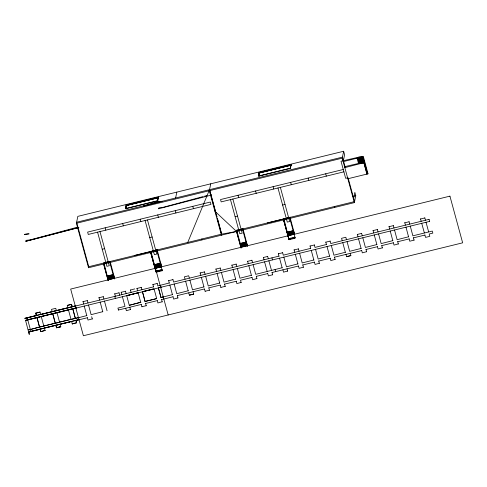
<?xml version="1.0" encoding="UTF-8"?>
<svg xmlns="http://www.w3.org/2000/svg" width="487" height="487" viewBox="0 0 487 487"><rect width="100%" height="100%" fill="white"/><g stroke="black" fill="none" stroke-linecap="round" stroke-linejoin="round"><path stroke-width="0.73" d="M30.657 240.054L25.799 241.321L25.981 240.377L30.291 239.872L77.524 227.167M28.1 330.095L39.605 327.039L28.1 330.095L25.531 320.263L76.368 307.808M78.815 319.716L28.678 332L29.287 334.441L28.727 331.866M24.928 318.468L36.385 315.661L35.746 313.117L40.044 312.064L40.683 314.608L153.557 286.855M36.988 317.451L39.557 327.288M40.044 312.064L35.721 313.232M40.738 331.635L45.06 330.46L40.738 331.635L40.159 329.072M40.184 329.06L44.427 328.141L45.035 330.582M55.36 323.179L43.903 325.986M44.475 328.007L71.662 321.475M52.188 311.564L51.482 309.373L55.774 308.32L56.431 310.749M52.742 313.591L55.311 323.429M353.659 198.246L354.853 192.377L355.766 195.719L354.359 202.616L88.537 267.734L76.416 223.271L77.817 216.374L343.645 151.256L344.595 154.75L343.189 161.641L363.369 156.613L368.014 173.816L347.858 178.753M55.938 325.2L56.498 327.8L60.79 326.747L56.498 327.775L60.784 326.722L60.181 324.281M71.114 319.32L59.657 322.126M67.255 305.398L71.546 304.351L67.255 305.398L67.936 307.705M72.234 306.652L71.522 304.46M72.788 308.685L75.357 318.516L86.832 315.594M76.562 322.747L72.246 323.916L76.562 322.747L75.929 320.428M76.538 322.863L75.984 320.288M88.537 267.734L88.744 266.699L76.824 222.967M83.667 303.967L83.003 301.538M84.221 306L86.808 315.71M87.958 302.914L87.295 300.485M88.512 304.947L91.106 314.657L102.794 311.686M92.317 318.882L87.995 320.056L87.392 317.615M91.678 316.684L92.293 319.003M108.151 280.488L103.646 264.033L103.901 262.858L110.062 261.349L109.825 262.517L114.293 278.911M99.616 300.035L98.958 297.63M100.176 302.092L102.769 311.802M103.914 298.981L103.256 296.577M108.339 280.256L104.096 263.625M107.45 276.105L107.572 276.835L113.775 275.198L110.257 262.079M113.897 276.026L107.737 277.535L107.864 278.247L114.037 276.732L113.751 275.319M108.011 278.948L114.201 277.34L114.037 276.732M104.468 301.039L107.061 310.749M126.133 205.009L125.403 208.613L157.593 200.723L158.324 197.119L126.133 205.009L125.689 208.406M126.797 205.264L126.115 208.619L157.271 200.985L157.952 197.631L126.797 205.264L126.176 208.838M114.482 278.82L114.201 277.34M115.37 296.199L114.713 293.771M114.786 296.352L115.34 298.385M119.668 295.146L119.005 292.717M121.847 294.623L121.184 292.194M141.321 304.418L118.511 310M122.401 296.656L124.995 306.366L117.933 308.094L118.487 310.128M126.139 293.57L125.482 291.141M126.669 295.719L138.174 292.675M125.768 308.222L126.334 310.676L130.498 309.537M131.1 292.456L130.467 289.935M129.286 305.312L140.792 302.257L129.286 305.312L126.693 295.603L138.15 292.797L140.743 302.506M129.865 307.218L130.473 309.659M134.759 288.888L130.443 290.051M137.596 290.763L136.938 288.334M157.325 201.204L157.952 197.631M157.733 201.241L158.324 197.119M141.894 289.71L141.23 287.281M158.695 208.771L158.878 207.827L163.188 207.322M162.311 270.669L156.114 272.27L150.763 252.643L151 251.487L157.167 249.928M146.246 305.684L141.954 306.737M145.035 301.453L156.698 298.598L145.035 301.453L142.472 291.622L153.405 288.943M146.222 305.799L145.613 303.48M157.228 249.648L156.942 251.134L162.293 270.76M155.456 268.873L151.201 252.205M160.893 263.814L161.033 264.538L154.878 266.048L154.738 265.324L160.893 263.814L157.38 250.695M153.533 286.971L152.894 284.426M154.087 289.004L156.698 298.598M169.306 282.996L157.825 285.918L157.185 283.373M161.611 267.363L161.033 264.538M175.618 197.996L176.811 192.134M162.208 301.77L157.885 302.944L157.283 300.503M172.477 294.623L160.996 297.545L163.194 296.772M162.177 301.891L161.599 299.444M169.281 283.111L168.642 280.567M169.86 285.029L172.453 294.738M279.008 256.119L173.573 282.058L172.94 279.514M174.151 283.976L176.744 293.685L188.232 290.763M177.956 297.91L173.634 299.085L173.031 296.644M177.323 295.591L177.932 298.032M177.347 295.591L204.534 288.931M185.06 279.136L184.372 276.823L188.67 275.77L189.352 278.083M185.608 281.169L188.207 290.879M189.906 280.116L192.499 289.826L203.98 286.904M217.293 218.054L221.676 234.131L221.433 235.184L209.313 190.721L209.52 189.693L216.873 216.66M209.343 190.703L210.749 183.806M188.755 292.912L189.394 295.25L193.704 294.051M189.419 295.098L193.68 294.172L193.102 291.725M210.293 194.191L210.506 193.162M201.728 239.835L201.916 238.928M200.808 275.277L200.151 272.848M201.362 277.31L203.956 287.02M215.169 210.274L214.962 211.303L236.542 231.471L241.059 247.974M205.106 274.224L204.443 271.801M205.66 276.263L208.247 285.966L219.728 283.044M209.459 290.197L205.167 291.25M208.826 287.878L209.434 290.313M208.85 287.872L220.288 285.065M216.563 271.417L215.899 268.988M217.117 273.45L219.704 283.16M220.855 270.364L220.191 267.941M221.408 272.397L224.002 282.107L235.69 279.136M225.213 286.332L220.915 287.385M225.183 286.453L224.604 284.012M241.047 247.938L236.542 231.483L236.822 230.089M232.512 267.485L231.855 265.08M233.072 269.542L235.665 279.252M242.958 228.799L236.779 230.314L242.958 228.799L242.721 229.967L247.189 246.361M236.804 266.432L236.152 264.027M243.153 229.529L246.647 242.77L240.487 244.279L236.986 231.075M240.468 244.285L246.672 242.648M241.229 247.706L240.322 243.67M237.364 268.489L239.957 278.199L251.438 275.283M241.168 282.423L236.846 283.598L236.244 281.157M259.029 172.459L258.293 176.063L290.489 168.173L291.22 164.569L259.029 172.459L258.585 175.856M259.693 172.715L259.011 176.069L290.161 168.435L290.842 165.081L259.693 172.715L259.072 176.288M247.39 246.197L246.647 242.77M248.267 263.65L247.609 261.221M248.82 265.683L251.414 275.392M252.564 262.596L251.901 260.168M253.112 264.636L255.705 274.339L282.18 267.747M256.917 278.564L252.601 279.739L251.992 277.298M256.892 278.686L256.308 276.239M264.015 259.79L263.364 257.386M264.569 261.823L267.186 271.417M268.313 258.743L267.655 256.339M268.867 260.77L271.484 270.364M272.671 274.735L268.355 275.904L267.74 273.444M271.947 257.848L272.501 259.875M290.362 167.985L290.842 165.081M272.647 274.851L272.038 272.397M278.99 256.235L278.351 253.69M275.697 271.49L275.094 269.591M279.562 258.153L282.156 267.862M310.718 248.346L283.282 255.182L282.643 252.637M290.118 217.099L289.838 218.584L295.189 238.21L289.01 239.72L283.659 220.1L283.897 218.937L290.063 217.379L236.755 230.448M287.586 232.902L293.789 231.264L290.27 218.146M286.07 218.687L283.915 218.925L288.164 235.72L294.361 234.107L293.789 231.264M288.042 234.917L294.215 233.407L288.06 234.917M283.86 257.099L286.453 266.809L297.928 263.887M282.929 269.719L283.495 272.172L287.659 271.034M289.041 239.628L283.671 220.094L288.73 238.624L294.891 237.114M287.032 268.714L287.634 271.156M294.763 252.26L294.099 249.831M295.317 254.293L297.91 264.003M299.055 251.207L298.391 248.778M299.608 253.24L302.202 262.95L313.89 259.979M303.413 267.18L299.091 268.349L298.482 265.914M303.389 267.296L302.804 264.855M310.694 248.467L310.055 245.923M311.272 250.385L313.865 260.095M326.467 244.492L314.992 247.414L314.352 244.87M315.564 249.332L318.157 259.041L329.638 256.119M319.369 263.26L315.052 264.441L314.444 262M319.344 263.388L318.76 260.941M354.359 202.616L342.239 158.153L343.645 151.256M326.448 244.608L325.809 242.063M334.624 207.285L334.812 206.378M327.021 246.525L329.614 256.235M429.114 219.339L330.74 243.555L330.101 241.01M331.318 245.472L333.912 255.182L345.393 252.26M335.117 259.407L330.801 260.582L330.192 258.14M335.093 259.528L334.514 257.081M358.067 157.271L359.704 163.285L362.121 162.999L363.351 162.755L361.713 156.741L359.881 157.064L361.518 163.072M348.065 177.725L345.667 178.315L341.016 161.246L359.29 157.045L360.916 163.139M342.227 240.627L341.539 238.32L345.831 237.266L346.494 239.695M359.29 157.045L359.881 157.064M342.775 242.66L345.368 252.376M359.704 163.285L359.108 163.261M360.483 156.984L362.121 162.999M360.307 163.188L358.688 157.118M363.923 162.713L363.326 162.841L361.713 156.741M362.864 156.735L362.273 156.802L366.924 173.92L368.014 173.816M362.742 162.828L361.104 156.832M347.073 241.607L349.666 251.322L361.141 248.4M363.917 162.701L344.826 167.638L345.033 166.603L358.493 163.431L357.038 158.08M345.971 254.275L346.555 256.746L350.871 255.547M346.58 256.594L350.847 255.669L350.269 253.222M367.545 173.768L362.882 156.656M357.975 236.773L357.312 234.344M358.529 238.807L361.123 248.516M362.267 235.72L361.604 233.291M362.821 237.753L365.414 247.463L376.895 244.541M366.626 251.694L362.304 252.863L361.695 250.428M366.601 251.809L366.017 249.362M373.724 232.914L373.06 230.485M374.278 234.947L376.871 244.657M378.015 231.861L377.358 229.432M378.569 233.894L381.163 243.603L392.851 240.633M382.374 247.828L378.058 249.003L377.449 246.562M382.35 247.95L381.741 245.631M389.655 229.097L389.022 226.577M390.233 231.039L392.826 240.748M393.971 227.928L393.313 225.524M394.531 229.986L397.124 239.695L408.599 236.773M398.329 243.914L394.013 245.095L393.405 242.654M398.305 244.042L397.727 241.595M405.434 225.146L404.77 222.717M405.988 227.179L408.581 236.889M409.725 224.093L409.062 221.664M410.279 226.126L412.873 235.836L432.279 231.082L432.833 233.115L429.175 234.01L429.814 236.347L425.522 237.4L424.908 234.941M414.084 240.061L409.762 241.235L409.159 238.794M414.06 240.182L413.475 237.735M421.182 221.287L420.524 218.882M421.736 223.32L424.354 232.914M425.474 220.234L424.822 217.829M426.028 222.267L428.645 231.861M25.482 320.501L429.668 221.372M187.738 242.459L209.52 189.693M163.182 207.304L203.152 196.571M204.601 196.164L206.786 195.597M25.799 241.302L30.657 240.036M158.689 208.753L163.553 207.505M163.681 207.456L211.723 194.964M29.183 233.851L24.35 234.381L28.587 233.863M161.696 201.399L143.58 206.062L157.246 201.837L162.086 201.265M103.895 262.901L110.062 261.349M155.992 271.776L162.153 270.261M288.888 239.227L295.049 237.711M126.273 205.52L158.47 197.637M259.169 172.976L291.36 165.087L291.22 164.569M127.582 205.307L130.479 204.595M131.928 204.242L154.385 198.739M155.84 198.386L158.013 197.85M259.754 172.934L290.903 165.3M76.623 222.242L342.452 157.124L345.039 166.621M76.416 223.271L342.239 158.153M361.695 156.851L362.285 156.704L366.948 173.816L366.358 173.962M358.487 163.413L359.114 163.279M122.694 223.521L87.636 232.104L88.275 234.442L210.968 204.388L210.329 202.05L122.694 223.521L123.327 225.852M343.225 169.5L220.532 199.554L221.171 201.892L343.865 171.838M102.227 249.228L104.626 248.65M149.728 237.589L152.127 237.005M235.118 216.678L237.522 216.1M282.624 205.039L285.023 204.455M352.832 196.438L355.766 195.719M88.744 266.699L151 251.487M134.515 255.486L221.676 234.131L236.542 231.471M267.412 222.936L354.573 201.581L348.26 178.449M157.179 249.965L151.019 251.475L153.137 251.085M150.976 251.615L157.149 250.099M283.872 219.065L290.045 217.549M150.763 252.643L154.355 265.762M107.481 275.977L113.635 274.467M240.377 243.427L246.532 241.917M107.432 276.117L113.611 274.595M240.328 243.567L246.507 242.045M154.598 264.593L160.753 263.083M293.649 230.534L287.464 232.171L293.624 230.661M154.549 264.733L160.728 263.211M107.621 276.707L113.775 275.198M154.714 265.445L160.868 263.936M287.61 232.896L293.764 231.386M107.761 277.432L113.915 275.922M240.651 244.882L246.812 243.372M240.633 244.985L246.793 243.476M287.774 233.498L293.929 231.989M154.854 266.152L161.014 264.642M287.75 233.602L293.911 232.092M107.901 278.138L114.061 276.628M240.797 245.588L246.958 244.084M155.018 266.754L161.179 265.245M240.779 245.692L246.933 244.182M287.914 234.204L294.075 232.695M155 266.858L161.154 265.348M287.896 234.308L294.051 232.798M247.098 244.791L240.907 246.398L247.079 244.888M108.029 278.941L114.183 277.438M155.164 267.46L161.325 265.957L155.146 267.558M108.193 279.55L114.348 278.04M241.089 247L247.244 245.491M108.169 279.648L114.329 278.144M155.31 268.167L161.465 266.657M241.065 247.098L247.226 245.594M155.292 268.264L161.447 266.754M155.968 271.679L162.128 270.169M288.864 239.129L295.025 237.619M82.979 301.654L87.276 300.607M98.94 297.746L103.232 296.693M114.689 293.886L118.98 292.833M121.16 292.31L125.457 291.263M136.914 288.45L141.206 287.403M152.869 284.542L157.161 283.489M168.618 280.682L172.915 279.635M200.127 272.964L204.418 271.916M215.875 269.104L220.167 268.057M231.83 265.196L236.128 264.143M247.585 261.336L251.876 260.283M278.327 253.806L282.618 252.753M294.075 249.947L298.373 248.9M310.036 246.038L314.328 244.985M325.785 242.179L330.076 241.126M357.288 234.46L361.585 233.407M373.036 230.601L377.334 229.547M388.997 226.692L393.289 225.639M404.746 222.833L409.043 221.78M263.339 257.501L267.631 256.448M420.506 218.998L424.798 217.945M24.977 318.23L75.814 305.775M24.953 318.352L75.789 305.897M161.288 287.013L158.378 287.951L160.996 297.545M25.507 320.385L76.343 307.93M153.381 289.065L142.447 291.743L145.059 301.337M161.27 287.129L158.403 287.835L161.02 297.429M40.324 326.862L78.985 317.39M43.873 326.12L39.581 327.173L36.963 317.579M59.621 322.26L55.335 323.313L52.718 313.719M71.084 319.454L75.375 318.407L72.764 308.807M28.703 331.872L78.839 319.594M28.654 332.122L40.111 329.322M75.905 320.543L87.362 317.743M145.589 303.486L157.252 300.631M161.55 299.572L173.007 296.772M224.556 284.14L236.219 281.285M251.968 277.426L240.511 280.226L241.144 282.545M256.259 276.366L267.716 273.566M272.014 272.513L298.464 266.036M302.756 264.977L314.419 262.128M318.711 261.069L330.168 258.268M334.459 257.209L361.677 250.549M365.968 249.49L377.425 246.69M381.717 245.631L393.38 242.782M397.672 241.722L409.135 238.922M413.426 237.863L424.883 235.063M154.513 266.34L155.834 271.174L161.994 269.676L155.834 271.174L150.781 252.643M429.09 219.46L429.644 221.494M357.659 157.928L359.096 163.364M325.693 173.798L326.333 176.13M308.168 178.09L308.813 180.421M290.648 182.382L291.287 184.719M280.372 187.392L289.674 221.512L287.275 222.102L277.974 187.982M273.116 186.673L273.755 189.011M255.584 190.971L256.223 193.309M238.058 195.263L238.703 197.6M232.865 199.025L242.173 233.163L239.774 233.754L230.467 199.615M209.556 189.674L215.899 212.941M216.295 214.402L216.946 216.782M217.269 218.115L221.64 234.15M220.258 285.193L220.891 287.507M192.797 206.342L193.436 208.68M204.51 289.053L205.143 291.366M175.271 210.64L175.917 212.971M157.751 214.931L158.391 217.269M147.476 219.941L156.777 254.062L154.379 254.652L145.077 220.532M155.456 268.288L168.179 314.967M140.219 219.223L140.859 221.561M141.297 304.539L141.93 306.853M105.162 227.813L105.807 230.15M99.975 231.575L109.277 265.713L106.878 266.304L97.57 232.165M103.646 264.033L108.163 280.524M71.546 304.351L72.21 306.773M68.466 309.86L71.059 319.569M71.638 321.481L72.246 323.916M57.009 312.666L59.603 322.376M55.889 325.334L56.522 327.648M41.255 316.526L43.848 326.235M35.746 313.117L36.409 315.546M40.135 329.194L40.768 331.513M27.211 317.908L30.937 331.568M78.821 227.496L30.784 240.006L78.827 227.514M449.927 196.145L70.67 289.065L83.393 335.744L462.65 242.824L449.927 196.145"/></g></svg>
